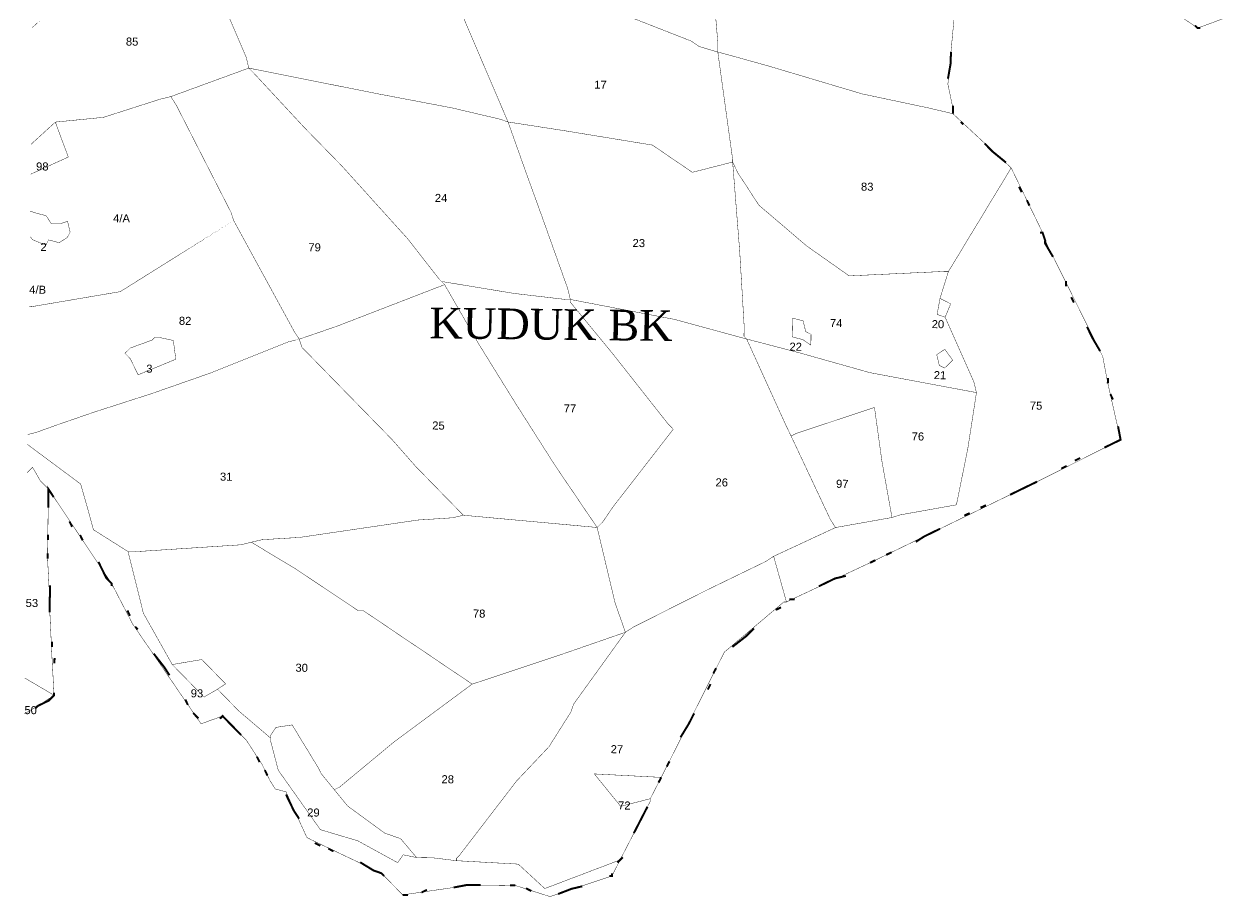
# Model space of a CAD drawing. Header units: metres. Extents: x 301380 to 306099, y 1982558 to 1991216.
# Drawn here: x 301439 to 303249, y 1987377 to 1988684 of the extents above; entities that cross this region are included whole.
import ezdxf

# ---------------------------------------------------------------- set-up
doc = ezdxf.new("R2010")
doc.units = ezdxf.units.M
for name, color, linetype in [('SURVEY NO.', 7, 'Continuous'), ('SURVEY PLOT BOUNDARY', 35, 'Continuous'), ('VILLAGE BOUNDARY', 212, 'Continuous'), ('VILLAGE NAME', 3, 'Continuous')]:
    doc.layers.add(name, color=color, linetype=linetype)
doc.styles.add('PDF Arial', font='arial.ttf')

# ---------------------------------------------------------------- blocks, each defined once
blk = doc.blocks.new('THTU')
at = {"layer": 'SURVEY PLOT BOUNDARY', "lineweight": 18, "const_width": 0.602}
for points in [[(303248.6, 1988697.8), (303196.2, 1988678.4), (303136.5, 1988719.2)], [(301463.4, 1988690.4), (301451.2, 1988679.2), (301463.4, 1988690.4)], [(301666.2, 1988880.6), (301771.6, 1988634.6), (301775.4, 1988618.5), (301658.6, 1988575.8), (301642.5, 1988571.9), (301558, 1988544.8), (301485.7, 1988537.6), (301449.2, 1988504.2), (301485.7, 1988537.6), (301505.1, 1988485.3), (301448.7, 1988459.5), (301505.1, 1988485.3), (301485.7, 1988537.6), (301558, 1988544.8), (301642.5, 1988571.9), (301658.6, 1988575.8), (301666.5, 1988563.6), (301748.9, 1988402.2), (301752.8, 1988390.1), (301843.1, 1988224.6), (301851, 1988212.5), (301854.9, 1988200.4), (301894.5, 1988159.8), (301989.7, 1988062.4), (302025.3, 1988021.9), (302096.7, 1987948.8), (302080.6, 1987945), (302028.4, 1987941.6), (301851.6, 1987915.6), (301795.4, 1987912.2), (301779.3, 1987908.4), (301763.2, 1987904.5), (301606.6, 1987894.3), (301594.6, 1987894.4), (301542.8, 1987927.1), (301535.1, 1987955.3), (301523.6, 1987995.6), (301444, 1988054.8), (301523.6, 1987995.6), (301535.1, 1987955.3), (301542.8, 1987927.1), (301594.6, 1987894.4), (301617.6, 1987801.9), (301660.8, 1987725.2), (301708.4, 1987676.5), (301728.6, 1987688.3), (301760.3, 1987655.8), (301808, 1987615.1), (301808, 1987611.1), (301819.5, 1987566.9), (301882.6, 1987477.9), (301938.6, 1987461.2), (301998.4, 1987428.4), (302006.6, 1987440.3), (302026.6, 1987436.1), (302050.6, 1987435.8), (302086.7, 1987431.4), (302178.9, 1987426.3), (302218.6, 1987389.7), (302331.4, 1987432.6), (302319.1, 1987408.6), (302226.5, 1987377.6), (302174.5, 1987394.3), (302102.3, 1987395.1), (302082.2, 1987391.3), (302005.9, 1987380.2), (301974.1, 1987412.6), (301870.4, 1987462), (301862.4, 1987466.1), (301831.1, 1987534.6), (301815.1, 1987538.8), (301807.3, 1987551), (301795.5, 1987575.2), (301771.9, 1987611.6), (301736.2, 1987648.1), (301703.9, 1987636.4), (301601.4, 1987786), (301570, 1987846.6), (301475.3, 1987988.1), (301463.4, 1988000.3), (301451.6, 1988020.5), (301443.5, 1988012.5), (301451.6, 1988020.5), (301463.4, 1988000.3), (301475.3, 1987988.1), (301474.1, 1987883.8), (301477.4, 1987819.6), (301477.3, 1987807.5), (301480.5, 1987739.3), (301483.8, 1987679.1), (301440, 1987705.1), (301483.8, 1987679.1), (301459.6, 1987663.3), (301439.4, 1987651.3)], [(302831.3, 1988690.6), (302822.2, 1988594.4), (302829.8, 1988558.2), (302829.7, 1988550.2), (302793.7, 1988558.7), (302693.6, 1988579.9), (302553.7, 1988621.6), (302493.7, 1988638.3), (302477.7, 1988642.5), (302477.9, 1988654.6), (302470.8, 1988738.9)]]:
    blk.add_lwpolyline(points, dxfattribs=at)
for points in [[(302477.9, 1988654.6), (302477.7, 1988642.5), (302449.7, 1988650.9), (302437.8, 1988659), (302290.1, 1988716.9), (302234.2, 1988741.6), (302210.2, 1988749.9), (302062.4, 1988807.8), (302046.4, 1988812), (302050.5, 1988816), (302058.6, 1988819.9), (302139.2, 1988855.1), (302276.3, 1988917.7), (302348.9, 1988948.9), (302429.5, 1988984.1), (302440.7, 1988907.8), (302470.8, 1988738.9)], [(302046.4, 1988812), (302163.6, 1988537.8), (302151.6, 1988542), (302079.6, 1988558.9), (301967.6, 1988580.2), (301775.4, 1988618.5), (301771.6, 1988634.6), (301666.2, 1988880.6), (301658.3, 1988892.7), (301778.4, 1988871.3), (301790.4, 1988867.1), (301898.4, 1988845.8), (302026.5, 1988820.3)], [(302499.9, 1988477.8), (302439.6, 1988462.4), (302379.8, 1988503.2), (302247.7, 1988524.8), (302163.6, 1988537.8), (302046.4, 1988812), (302062.4, 1988807.8), (302210.2, 1988749.9), (302234.2, 1988741.6), (302290.1, 1988716.9), (302437.8, 1988659), (302449.7, 1988650.9), (302477.7, 1988642.5), (302499.9, 1988481.8)], [(302693.6, 1988579.9), (302793.7, 1988558.7), (302829.7, 1988550.2), (302917, 1988469), (302822.9, 1988313.6), (302810.9, 1988313.7), (302674.4, 1988307.3), (302610.8, 1988352.1), (302539.3, 1988413.1), (302507.7, 1988461.6), (302499.9, 1988477.8), (302499.9, 1988481.8), (302477.7, 1988642.5), (302493.7, 1988638.3), (302553.7, 1988621.6)], [(301775.4, 1988618.5), (301783.4, 1988610.4), (301858.7, 1988529.3), (301914.2, 1988472.5), (302013.2, 1988363), (302060.6, 1988302.3), (302064.6, 1988298.3), (302068.6, 1988294.2), (301907.4, 1988231.9), (301851, 1988212.5), (301843.1, 1988224.6), (301752.8, 1988390.1), (301748.9, 1988402.2), (301666.5, 1988563.6), (301658.6, 1988575.8)], [(302163.6, 1988537.8), (302190.8, 1988461.3), (302214.2, 1988396.8), (302253, 1988288.1), (302256.8, 1988272), (302248.8, 1988272.1), (302172.7, 1988281), (302068.6, 1988298.2), (302064.6, 1988298.3), (302060.6, 1988302.3), (302013.2, 1988363), (301914.2, 1988472.5), (301858.7, 1988529.3), (301783.4, 1988610.4), (301775.4, 1988618.5), (301967.6, 1988580.2), (302079.6, 1988558.9), (302151.6, 1988542)], [(302499.9, 1988477.8), (302510.4, 1988345.3), (302517.1, 1988232.9), (302516.9, 1988216.8), (302520.9, 1988212.7), (302412.9, 1988242.1), (302256.8, 1988272), (302253, 1988288.1), (302214.2, 1988396.8), (302190.8, 1988461.3), (302163.6, 1988537.8), (302247.7, 1988524.8), (302379.8, 1988503.2), (302439.6, 1988462.4)], [(302822.9, 1988313.6), (302810.4, 1988273.6), (302806.1, 1988249.6), (302818.1, 1988245.4), (302861.1, 1988148.6), (302865, 1988132.5), (302704.9, 1988162.5), (302600.9, 1988191.8), (302536.9, 1988208.6), (302520.9, 1988212.7), (302516.9, 1988216.8), (302517.1, 1988232.9), (302510.4, 1988345.3), (302499.9, 1988477.8), (302507.7, 1988461.6), (302539.3, 1988413.1), (302610.8, 1988352.1), (302674.4, 1988307.3), (302810.9, 1988313.7)], [(302917, 1988469), (302964, 1988372.1), (302967.9, 1988360.1), (303054.1, 1988186.5), (303061.7, 1988146.3), (303080.8, 1988061.9), (302963.8, 1988003), (302786.3, 1987916.8), (302705.6, 1987877.6), (302588.6, 1987822.8), (302580.5, 1987818.9), (302561.3, 1987887.3), (302654, 1987930.4), (302738.5, 1987945.4), (302750.5, 1987949.3), (302835, 1987964.4), (302852, 1988048.4), (302865, 1988132.5), (302861.1, 1988148.6), (302818.1, 1988245.4), (302826.4, 1988265.4), (302810.4, 1988273.6), (302822.9, 1988313.6)], [(301752.8, 1988390.1), (301583, 1988283.7), (301450.4, 1988261.2), (301446.4, 1988261.3), (301450.4, 1988261.2), (301583, 1988283.7)], [(301447.6, 1988366.9), (301451.6, 1988361.5), (301471.5, 1988353.2), (301475.6, 1988361.2), (301491.6, 1988357), (301503.8, 1988364.9), (301507.9, 1988372.9), (301504, 1988389), (301492, 1988385.1), (301479.9, 1988385.2), (301472, 1988397.4), (301456, 1988401.6), (301448, 1988404.3), (301456, 1988401.6), (301472, 1988397.4), (301479.9, 1988385.2), (301492, 1988385.1), (301504, 1988389), (301507.9, 1988372.9), (301503.8, 1988364.9), (301491.6, 1988357), (301475.6, 1988361.2), (301471.5, 1988353.2), (301451.6, 1988361.5)], [(302068.6, 1988294.2), (302064.6, 1988298.3), (302068.6, 1988298.2), (302172.7, 1988281), (302248.8, 1988272.1), (302256.8, 1988272), (302256.8, 1988268), (302320.1, 1988191), (302403.1, 1988085.7), (302411, 1988077.6), (302321.5, 1987962.3), (302305.1, 1987938.4), (302297, 1987930.5), (302233.9, 1988023.5), (302174.8, 1988116.4), (302119.7, 1988205.3)], [(302068.6, 1988294.2), (302119.7, 1988205.3), (302174.8, 1988116.4), (302233.9, 1988023.5), (302297, 1987930.5), (302096.7, 1987948.8), (302025.3, 1988021.9), (301989.7, 1988062.4), (301894.5, 1988159.8), (301854.9, 1988200.4), (301851, 1988212.5), (301907.4, 1988231.9)], [(302520.9, 1988212.7), (302579.6, 1988083.7), (302587.4, 1988067.5), (302646.2, 1987942.5), (302654, 1987930.4), (302561.3, 1987887.3), (302549.2, 1987879.4), (302460.4, 1987836.3), (302351.5, 1987781.4), (302339.3, 1987773.5), (302323.8, 1987817.8), (302297, 1987930.5), (302305.1, 1987938.4), (302321.5, 1987962.3), (302411, 1988077.6), (302403.1, 1988085.7), (302320.1, 1988191), (302256.8, 1988268), (302256.8, 1988272), (302412.9, 1988242.1)], [(302818.1, 1988245.4), (302806.1, 1988249.6), (302810.4, 1988273.6), (302826.4, 1988265.4)], [(302617.1, 1988203.6), (302617.3, 1988219.7), (302609.3, 1988223.8), (302605.5, 1988239.9), (302589.5, 1988244.1), (302589.1, 1988216), (302605.1, 1988211.8)], [(302617.1, 1988203.6), (302605.1, 1988211.8), (302589.1, 1988216), (302589.5, 1988244.1), (302605.5, 1988239.9), (302609.3, 1988223.8), (302617.3, 1988219.7)], [(301851, 1988212.5), (301834.9, 1988208.6), (301718, 1988161.8), (301629.4, 1988130.8), (301544.9, 1988103.6), (301488.5, 1988084.2), (301456.3, 1988072.6), (301444.2, 1988069.7), (301456.3, 1988072.6), (301488.5, 1988084.2), (301544.9, 1988103.6), (301629.4, 1988130.8), (301718, 1988161.8), (301834.9, 1988208.6)], [(301609.7, 1988159.1), (301666.1, 1988182.5), (301662.4, 1988210.6), (301642.4, 1988214.9), (301634.4, 1988215), (301630.3, 1988211), (301598.1, 1988199.3), (301590, 1988191.4), (301597.9, 1988183.3)], [(301609.7, 1988159.1), (301597.9, 1988183.3), (301590, 1988191.4), (301598.1, 1988199.3), (301630.3, 1988211), (301634.4, 1988215), (301642.4, 1988214.9), (301662.4, 1988210.6), (301666.1, 1988182.5)], [(302865, 1988132.5), (302852, 1988048.4), (302835, 1987964.4), (302750.5, 1987949.3), (302738.5, 1987945.4), (302723.4, 1988029.9), (302712.3, 1988110.2), (302595.5, 1988071.5), (302587.4, 1988067.5), (302579.6, 1988083.7), (302520.9, 1988212.7), (302536.9, 1988208.6), (302600.9, 1988191.8), (302704.9, 1988162.5)], [(302817.3, 1988169.2), (302829.4, 1988181.1), (302817.6, 1988197.3), (302805.5, 1988189.4), (302809.3, 1988173.3)], [(302817.3, 1988169.2), (302809.3, 1988173.3), (302805.5, 1988189.4), (302817.6, 1988197.3), (302829.4, 1988181.1)], [(302587.4, 1988067.5), (302595.5, 1988071.5), (302712.3, 1988110.2), (302723.4, 1988029.9), (302738.5, 1987945.4), (302654, 1987930.4), (302646.2, 1987942.5)], [(302297, 1987930.5), (302323.8, 1987817.8), (302339.3, 1987773.5), (302238.6, 1987738.6), (302121.9, 1987699.8), (302109.8, 1987695.9), (302097.8, 1987704.1), (301946.6, 1987806.1), (301938.6, 1987806.2), (301847, 1987867.5), (301779.3, 1987908.4), (301795.4, 1987912.2), (301851.6, 1987915.6), (302028.4, 1987941.6), (302080.6, 1987945), (302096.7, 1987948.8)], [(301946.6, 1987806.1), (302097.8, 1987704.1), (302109.8, 1987695.9), (301992.5, 1987609), (301911.4, 1987541.7), (301903.4, 1987537.8), (301883.6, 1987562.1), (301879.7, 1987570.2), (301840.3, 1987634.8), (301816.2, 1987631.1), (301808, 1987619.2), (301808, 1987611.1), (301808, 1987615.1), (301760.3, 1987655.8), (301728.6, 1987688.3), (301740.7, 1987696.2), (301705.1, 1987732.7), (301660.8, 1987725.2), (301617.6, 1987801.9), (301594.6, 1987894.4), (301606.6, 1987894.3), (301763.2, 1987904.5), (301779.3, 1987908.4), (301847, 1987867.5), (301938.6, 1987806.2)], [(302487.4, 1987743.7), (302393, 1987556.2), (302292.8, 1987561.4), (302332.3, 1987512.8), (302376.6, 1987524.3), (302376.5, 1987520.3), (302331.4, 1987432.6), (302218.6, 1987389.7), (302178.9, 1987426.3), (302086.7, 1987431.4), (302086.7, 1987435.4), (302090.8, 1987439.4), (302176.3, 1987550.7), (302225, 1987602.3), (302257.7, 1987654.1), (302261.9, 1987666.1), (302339.3, 1987773.5), (302351.5, 1987781.4), (302460.4, 1987836.3), (302549.2, 1987879.4), (302561.3, 1987887.3), (302580.5, 1987818.9), (302576.5, 1987818.9)], [(302086.7, 1987435.4), (302086.7, 1987431.4), (302050.6, 1987435.8), (302026.6, 1987436.1), (302002.8, 1987464.4), (301978.8, 1987472.8), (301923.2, 1987513.5), (301903.4, 1987537.8), (301911.4, 1987541.7), (301992.5, 1987609), (302109.8, 1987695.9), (302121.9, 1987699.8), (302238.6, 1987738.6), (302339.3, 1987773.5), (302261.9, 1987666.1), (302257.7, 1987654.1), (302225, 1987602.3), (302176.3, 1987550.7), (302090.8, 1987439.4)], [(301728.6, 1987688.3), (301708.4, 1987676.5), (301660.8, 1987725.2), (301705.1, 1987732.7), (301740.7, 1987696.2)], [(302002.8, 1987464.4), (302026.6, 1987436.1), (302006.6, 1987440.3), (301998.4, 1987428.4), (301938.6, 1987461.2), (301882.6, 1987477.9), (301819.5, 1987566.9), (301808, 1987611.1), (301808, 1987619.2), (301816.2, 1987631.1), (301840.3, 1987634.8), (301879.7, 1987570.2), (301883.6, 1987562.1), (301923.2, 1987513.5), (301978.8, 1987472.8)], [(302376.6, 1987524.3), (302332.3, 1987512.8), (302292.8, 1987561.4), (302393, 1987556.2)]]:
    blk.add_lwpolyline(points, close=True, dxfattribs=at)
at = {"layer": 'VILLAGE BOUNDARY', "lineweight": 18, "const_width": 3.01}
for points in [[(303200.2, 1988678.3), (303196.2, 1988678.4), (303192.2, 1988682.4)], [(302826.7, 1988642.5), (302826.5, 1988626.5), (302822.3, 1988602.5)], [(302829.8, 1988562.2), (302829.7, 1988550.2)], [(302841.6, 1988538), (302845.5, 1988534)], [(302877.3, 1988505.5), (302889.2, 1988493.4), (302909.1, 1988477.1)], [(302928.7, 1988440.7), (302932.6, 1988432.7)], [(302940.5, 1988420.5), (302944.4, 1988412.5)], [(302960, 1988372.2), (302964, 1988372.1), (302967.9, 1988360.1), (302967.8, 1988356), (302979.6, 1988335.8)], [(302999.3, 1988299.5), (302999.2, 1988291.5)], [(303007, 1988275.3), (303010.9, 1988267.3)], [(303030.6, 1988230.9), (303038.4, 1988214.8), (303050.2, 1988194.6)], [(303061.8, 1988154.3), (303061.7, 1988146.3)], [(303065.5, 1988130.2), (303069.4, 1988122.2)], [(303077, 1988082), (303080.8, 1988061.9), (303056.6, 1988050.1)], [(303020.3, 1988034.5), (303012.2, 1988030.5)], [(303000.1, 1988022.7), (302992, 1988018.7)], [(301483.2, 1987976), (301475.3, 1987988.1), (301475, 1987960)], [(302955.7, 1987999.1), (302939.6, 1987991.3), (302915.4, 1987979.5)], [(302854.9, 1987952.1), (302846.8, 1987948.2)], [(302879.1, 1987963.9), (302871, 1987960)], [(301510.8, 1987931.5), (301506.9, 1987939.6)], [(301474.6, 1987919.9), (301474.5, 1987911.9)], [(301526.6, 1987911.3), (301522.7, 1987919.3)], [(302810.5, 1987928.6), (302786.3, 1987916.8), (302774.1, 1987908.9)], [(301474.2, 1987891.8), (301474.1, 1987883.8)], [(302713.7, 1987881.5), (302705.6, 1987877.6)], [(302737.9, 1987893.3), (302729.8, 1987889.4)], [(301569.9, 1987842.6), (301570, 1987846.6), (301562.1, 1987854.7), (301550.3, 1987878.9)], [(301477.7, 1987843.6), (301477.2, 1987803.5)], [(302669.3, 1987858), (302653.2, 1987854.1), (302629, 1987842.4)], [(302572.4, 1987810.9), (302564.4, 1987807)], [(302592.6, 1987822.7), (302584.6, 1987822.8)], [(301597.5, 1987798.1), (301593.6, 1987806.2)], [(301609.3, 1987777.9), (301605.3, 1987782)], [(302532, 1987779.3), (302519.8, 1987767.4), (302499.5, 1987751.6)], [(301480.7, 1987759.3), (301480.6, 1987751.3)], [(301484.5, 1987735.2), (301484.4, 1987727.2)], [(301656.6, 1987709.2), (301648.8, 1987721.3), (301633, 1987741.5)], [(302475.1, 1987719.8), (302471, 1987711.8)], [(301483.9, 1987683.1), (301483.8, 1987679.1), (301475.7, 1987671.1), (301459.6, 1987663.3), (301455.5, 1987659.3)], [(302466.8, 1987695.8), (302462.7, 1987687.8)], [(301684.2, 1987664.7), (301680.3, 1987672.8)], [(301700, 1987644.5), (301692.1, 1987652.6)], [(301763.9, 1987619.7), (301752, 1987631.8), (301736.2, 1987648.1), (301732.1, 1987644.1)], [(302442.2, 1987652), (302434, 1987636), (302421.8, 1987616.1)], [(301791.5, 1987579.2), (301787.6, 1987587.3)], [(302405.3, 1987580.2), (302401.2, 1987572.2)], [(301803.3, 1987559), (301799.4, 1987567.1)], [(302393, 1987556.2), (302388.9, 1987548.3)], [(301850.7, 1987494.3), (301842.8, 1987506.4), (301831.1, 1987530.6)], [(302372.4, 1987512.3), (302364.2, 1987496.4), (302351.9, 1987472.5)], [(301882.4, 1987453.8), (301874.4, 1987457.9)], [(301902.3, 1987445.5), (301894.3, 1987449.7)], [(301978.1, 1987408.6), (301974.1, 1987412.6), (301962.2, 1987416.8), (301942.2, 1987429)], [(302335.5, 1987436.5), (302331.4, 1987432.6), (302327.3, 1987428.6)], [(302319.1, 1987412.7), (302319.1, 1987408.6), (302315.1, 1987408.7)], [(302122.4, 1987394.9), (302102.3, 1987395.1), (302082.2, 1987391.3)], [(302174.5, 1987394.3), (302166.5, 1987394.4)], [(302274.8, 1987393.1), (302258.7, 1987389.3), (302238.5, 1987381.5)], [(302013.9, 1987380.1), (302005.9, 1987380.2)], [(302042.1, 1987387.8), (302034, 1987383.8)], [(302198.5, 1987386), (302190.5, 1987390.1)]]:
    blk.add_lwpolyline(points, dxfattribs=at)
at = {"layer": 'SURVEY NO.', "attachment_point": 7, "rotation": 359.339, "style": 'PDF Arial'}
for s, insert, char_height in [('85', (301591.3, 1988652.1), 12.03), ('17', (302292.6, 1988587.8), 12.03), ('98', (301456.8, 1988465.1), 12.03), ('83', (302692, 1988434.8), 12.03), ('24', (302053.9, 1988418.1), 12.03), ('4/A', (301572.2, 1988387.5), 12.03), ('2', (301463.4, 1988344.6), 12), ('79', (301864.5, 1988344), 12.03), ('23', (302350, 1988350.4), 12.03), ('4/B', (301446.6, 1988280.6), 12.03), ('82', (301670.7, 1988233.9), 12.03), ('74', (302645.5, 1988230.7), 12.03), ('20', (302797.9, 1988228.9), 12.03), ('22', (302584.9, 1988195.3), 12.03), ('3', (301621.8, 1988162.3), 12), ('21', (302801, 1988152.7), 12.03), ('75', (302944.9, 1988106.9), 12.03), ('77', (302246.9, 1988102.9), 12.03), ('25', (302050, 1988077.1), 12.03), ('76', (302767.9, 1988060.8), 12.03), ('31', (301732.2, 1988000.5), 12.03), ('26', (302474.2, 1987991.9), 12.03), ('97', (302654.7, 1987989.8), 12.03), ('53', (301441.2, 1987811.3), 12.03), ('78', (302110.9, 1987795.5), 12.03), ('30', (301845.2, 1987714.3), 12.03), ('93', (301688.4, 1987676), 12.03), ('50', (301439.4, 1987650.8), 12.03), ('27', (302317.2, 1987592.5), 12.03), ('28', (302063.9, 1987547.3), 12.03), ('72', (302328.3, 1987508.2), 12.03), ('29', (301862.8, 1987497.5), 12.03)]:
    blk.add_mtext(s, dxfattribs=dict(at, insert=insert, char_height=char_height))
at = {"layer": 'VILLAGE NAME', "insert": (302045.6, 1988213.2), "char_height": 45.948, "width": 401.024, "attachment_point": 7, "rotation": 359.339, "style": 'PDF Arial'}
blk.add_mtext('{\\fTimes New Roman|b0|i0|c0|p18;KUDUK BK}', dxfattribs=at)

msp = doc.modelspace()

# ---------------------------------------------------------------- block references
msp.add_blockref('THTU', (0, 0))

doc.saveas('drawing.dxf')
